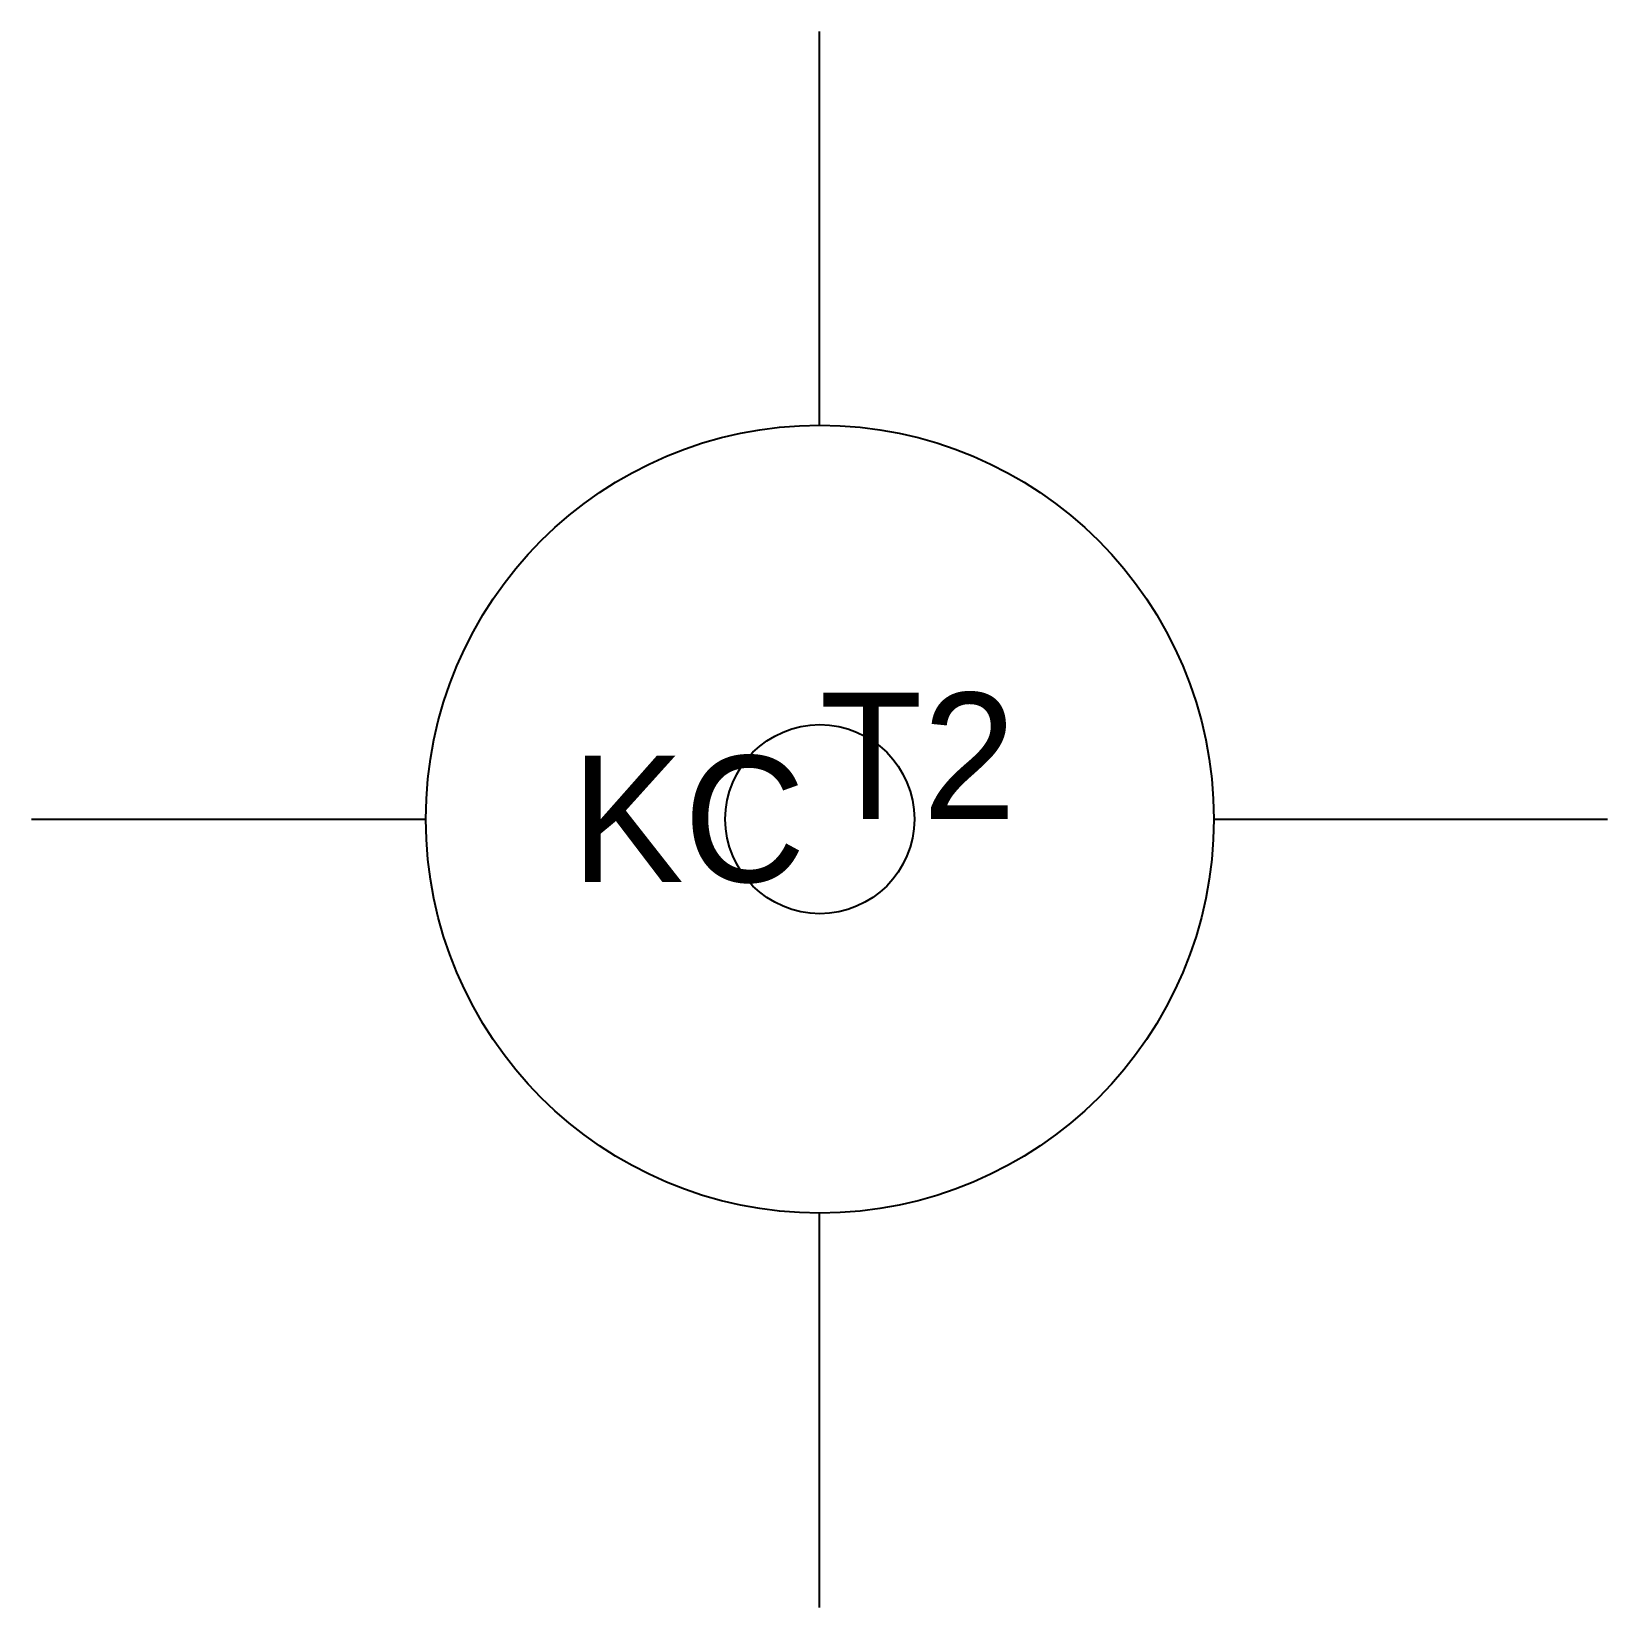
# Model space of a CAD drawing. Extents: x 548242 to 552347, y 1838112 to 1840078.
# Drawn here: x 548493.28 to 548495.78, y 1838147.749 to 1838150.249 of the extents above.
import ezdxf

# ---------------------------------------------------------------- set-up
doc = ezdxf.new("R2010")
doc.units = 0
doc.layers.add('Level 7', color=7, linetype='Continuous')
doc.layers.add('Level 9', color=7, linetype='Continuous')

msp = doc.modelspace()

# ---------------------------------------------------------------- linework, layer by layer
at = {"layer": 'Level 7'}
for p, q in [((548494.53, 1838149.624), (548494.53, 1838150.249)), ((548493.905, 1838148.999), (548493.28, 1838148.999)), ((548495.78, 1838148.999), (548495.155, 1838148.999)), ((548494.53, 1838147.749), (548494.53, 1838148.374))]:
    msp.add_line(p, q, dxfattribs=at)
for radius in [0.625, 0.15]:
    msp.add_circle((548494.5305, 1838148.9995), radius, dxfattribs=at)

# ---------------------------------------------------------------- texts
msp.add_text('T2', height=0.2, dxfattribs=at).set_placement((548494.53, 1838149))
at = {"layer": 'Level 9'}
msp.add_text('KC', height=0.2, dxfattribs=at).set_placement((548494.1362, 1838148.9))

doc.saveas('drawing.dxf')
